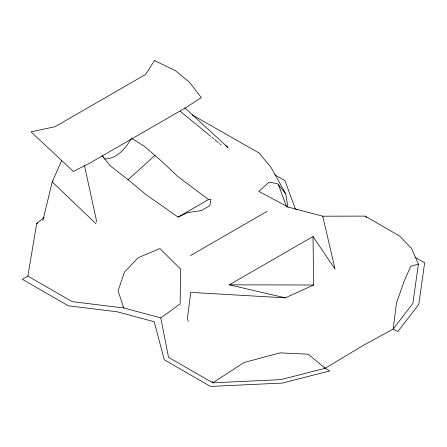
<?xml version="1.0" encoding="UTF-8"?>
<svg xmlns="http://www.w3.org/2000/svg" width="447" height="447" viewBox="0 0 447 447"><rect width="100%" height="100%" fill="white"/><g stroke="black" fill="none" stroke-linecap="round" stroke-linejoin="round"><path stroke-width="0.67" d="M287.918 207.374L285.829 194.02L277.615 183.734L269.139 182.108L258.874 191.389L288.181 207.101L322.756 216.192L365.115 216.113L399.573 236.005L411.531 248.398L418.398 264.099L412.877 303.429L393.204 329.003L363.377 345.341L325.181 368.278L280.889 379.632L212.766 382.822L168.502 357.265L160.825 317.934L123.769 307.972L72.146 301.636L27.887 276.078L22.35 279.274L68.251 305.776L117.17 311.782L154.226 321.745L164.228 359.734L210.47 386.431L282.403 383.062L329.757 370.921L325.181 368.278L308.195 354.186L280.118 352.867L244.118 362.478L212.766 382.822L211.995 380.878M27.887 276.078L36.71 223.416L44.27 217.326M42.817 220.768L52.226 181.912L61.641 160.518M131.155 138.861C125.618 148.477 116.667 158.97 104.687 158.964L102.329 155.874M53.115 180.867L52.226 181.912L96.004 223.74M127.842 179.996L154.986 155.299M160.825 317.934L180.135 303.859L180.705 269.15L159.886 248.543L138.24 257.679L124.434 272.173L118.069 290.874L123.769 307.972L122.964 306.838M178.118 217.119L208.542 199.558L210.962 199.122L209.878 205.62L201.211 210.621L187.718 212.537L178.118 217.119L146.197 194.763L128.278 179.834L110.107 165.753L101.938 155.36M190.489 255.583L267.155 211.319M312.995 236.524L313.643 285.002L285.303 297.853L229.322 284.834L312.995 236.524L335.054 269.128L322.756 216.192M36.71 223.416L38.017 222.975M418.398 264.099L410.765 266.267L404.133 281.269L396.405 303.262L393.204 329.003L397.785 331.646L418.817 304.301L424.65 262.775L415.039 257.226M229.322 284.834L313.643 285.002M285.303 297.853L190.763 292.394L187.332 318.756L188.36 321.343M297.261 209.772L295.355 208.905L284.957 180.666L274.687 174.738M192.232 114.935L258.953 152.919L270.91 167.212L285.829 194.02M131.524 138.274L144.096 146.13L161.222 160.814L177.805 176.515L208.542 199.558M225.305 145.325L227.992 147.538L184.857 107.895M180.135 111.18L210.833 136.43M211.912 137.318L213.526 138.648M214.605 139.531L218.376 142.632M219.455 143.521L221.069 144.85M365.115 216.113L366.663 217.51M324.494 367.06L325.181 368.278M278.257 184.209L286.611 206.888M84.5 165.776L96.736 221.891M154.489 60.569L145.577 74.448L55.037 126.719L31.005 131.865L73.386 171.469L90.819 162.518L185.801 107.677L201.312 97.614L189.522 82.304L175.57 70.771L154.489 60.569"/></g></svg>
